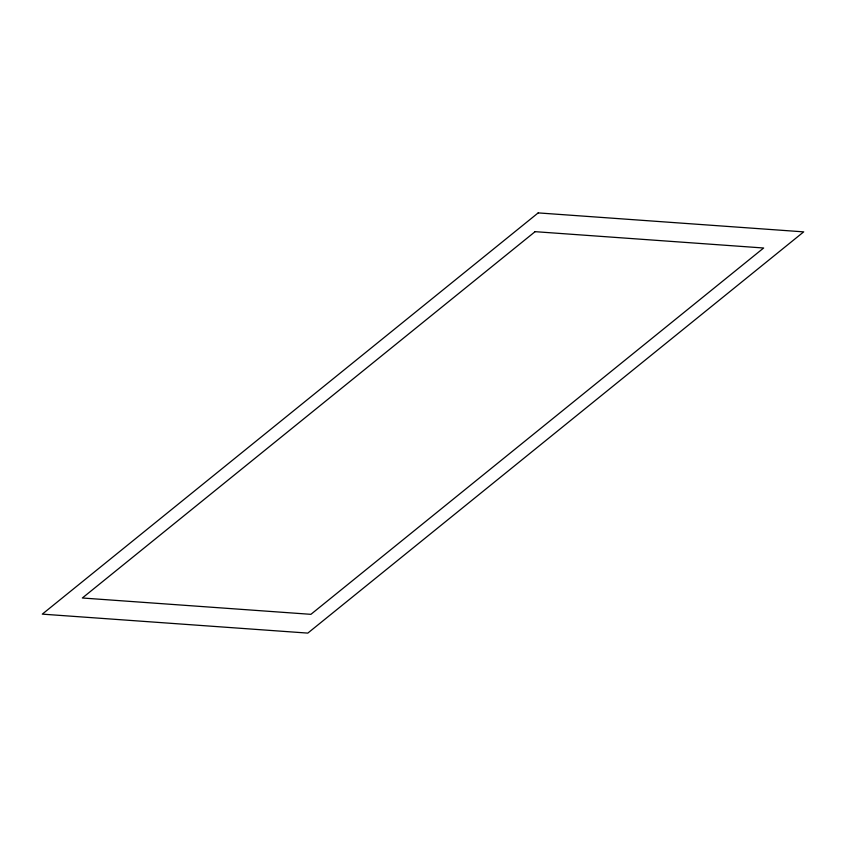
<?xml version="1.0" encoding="UTF-8"?>
<svg xmlns="http://www.w3.org/2000/svg" width="846" height="846" viewBox="0 0 846 846"><rect width="100%" height="100%" fill="white"/><g stroke="black" fill="none" stroke-linecap="round" stroke-linejoin="round"><path stroke-width="1.27" d="M538.183 212.896L42.3 614.133L307.817 633.104L803.7 231.867L538.183 212.896M535.095 231.667L82.348 597.995L310.905 614.333L763.652 248.005L535.095 231.667"/></g></svg>
